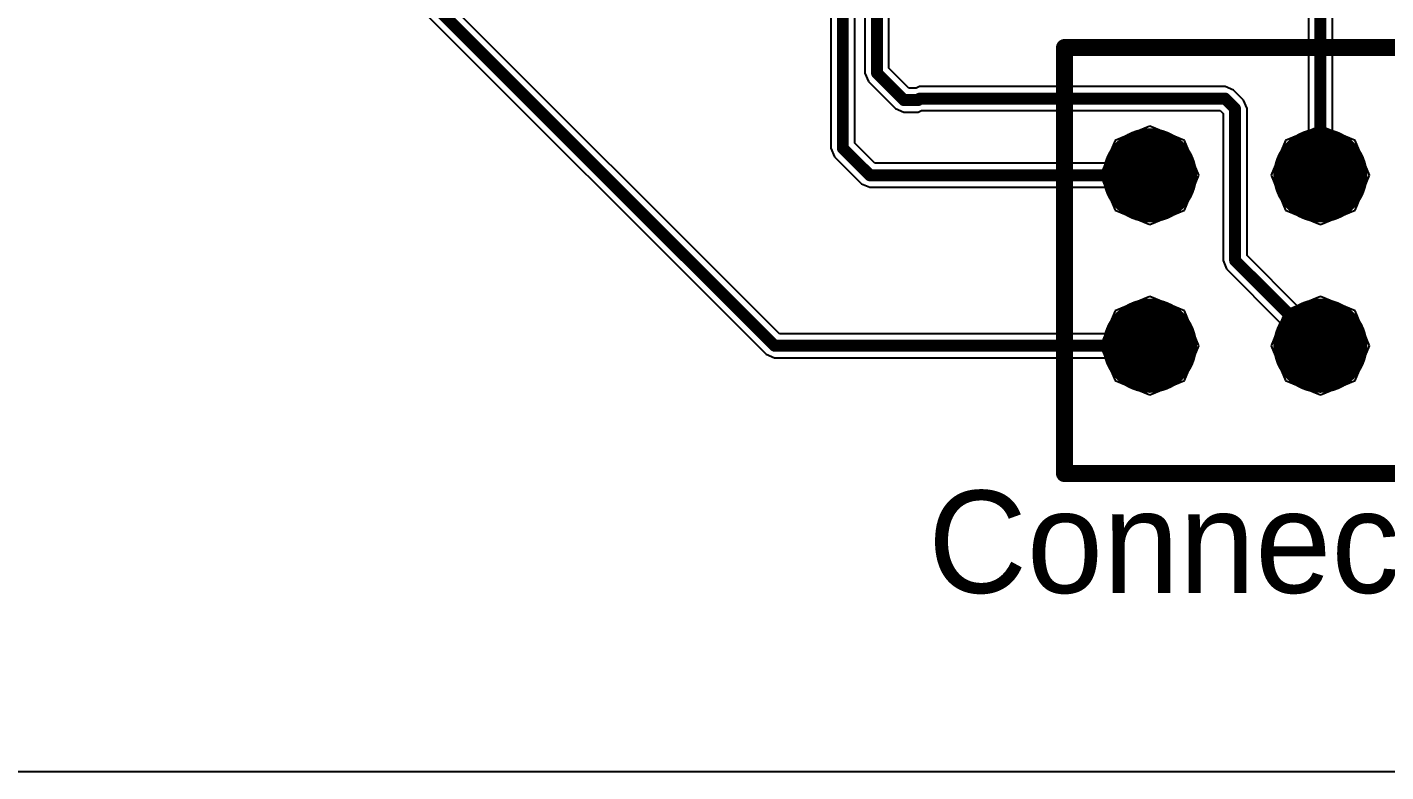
# Model space of a CAD drawing. Header units: millimetres. Extents: x 67 to 176, y 11 to 117.
# Drawn here: x 103.55 to 123.78, y 11.3 to 22.4 of the extents above; entities that cross this region are included whole.
import ezdxf

# ---------------------------------------------------------------- set-up
doc = ezdxf.new("R2010")
doc.units = ezdxf.units.MM
for name, color, linetype in [('BottomLayer', 5, 'Continuous'), ('BottomSolder', 6, 'Continuous'), ('MultiLayer', 9, 'Continuous'), ('PadHoleLayer', 156, 'Continuous'), ('TopLayer', 1, 'Continuous'), ('TopOverlay', 2, 'Continuous'), ('TopSolder', 216, 'Continuous')]:
    doc.layers.add(name, color=color, linetype=linetype)

# ---------------------------------------------------------------- blocks, each defined once
blk = doc.blocks.new('C_________14')
at = {"layer": 'BottomLayer', "const_width": 0.6}
for points in [[(2.24, 0, 1), (2.84, 0, 1)], [(-0.3, -2.54, 1), (0.3, -2.54, 1)], [(2.24, -2.54, 1), (2.84, -2.54, 1)], [(-0.3, -5.08, 1), (0.3, -5.08, 1)], [(2.24, -5.08, 1), (2.84, -5.08, 1)], [(-0.3, -7.62, 1), (0.3, -7.62, 1)], [(2.24, -7.62, 1), (2.84, -7.62, 1)]]:
    blk.add_lwpolyline(points, format="xyb", close=True, dxfattribs=at)
at = {"layer": 'BottomLayer'}
blk.add_solid([(-0.6, -0.6), (0.6, -0.6), (-0.6, 0.6), (0.6, 0.6)], dxfattribs=at)
at = {"layer": 'BottomSolder', "const_width": 0.702}
for points in [[(2.189, 0, 1), (2.891, 0, 1)], [(-0.351, -2.54, 1), (0.351, -2.54, 1)], [(2.189, -2.54, 1), (2.891, -2.54, 1)], [(-0.351, -5.08, 1), (0.351, -5.08, 1)], [(2.189, -5.08, 1), (2.891, -5.08, 1)], [(-0.351, -7.62, 1), (0.351, -7.62, 1)], [(2.189, -7.62, 1), (2.891, -7.62, 1)]]:
    blk.add_lwpolyline(points, format="xyb", close=True, dxfattribs=at)
at = {"layer": 'BottomSolder'}
blk.add_solid([(-0.702, -0.702), (0.702, -0.702), (-0.702, 0.702), (0.702, 0.702)], dxfattribs=at)
at = {"layer": 'MultiLayer', "const_width": 0.6}
for points in [[(2.24, 0, 1), (2.84, 0, 1)], [(-0.3, -2.54, 1), (0.3, -2.54, 1)], [(2.24, -2.54, 1), (2.84, -2.54, 1)], [(-0.3, -5.08, 1), (0.3, -5.08, 1)], [(2.24, -5.08, 1), (2.84, -5.08, 1)], [(-0.3, -7.62, 1), (0.3, -7.62, 1)], [(2.24, -7.62, 1), (2.84, -7.62, 1)]]:
    blk.add_lwpolyline(points, format="xyb", close=True, dxfattribs=at)
at = {"layer": 'MultiLayer'}
blk.add_solid([(-0.6, -0.6), (0.6, -0.6), (-0.6, 0.6), (0.6, 0.6)], dxfattribs=at)
at = {"layer": 'PadHoleLayer', "const_width": 0.3}
for points in [[(-0.15, 0, 1), (0.15, 0, 1)], [(2.39, 0, 1), (2.69, 0, 1)], [(-0.15, -2.54, 1), (0.15, -2.54, 1)], [(2.39, -2.54, 1), (2.69, -2.54, 1)], [(-0.15, -5.08, 1), (0.15, -5.08, 1)], [(2.39, -5.08, 1), (2.69, -5.08, 1)], [(-0.15, -7.62, 1), (0.15, -7.62, 1)], [(2.39, -7.62, 1), (2.69, -7.62, 1)]]:
    blk.add_lwpolyline(points, format="xyb", close=True, dxfattribs=at)
at = {"layer": 'TopLayer', "const_width": 0.6}
for points in [[(2.24, 0, 1), (2.84, 0, 1)], [(-0.3, -2.54, 1), (0.3, -2.54, 1)], [(2.24, -2.54, 1), (2.84, -2.54, 1)], [(-0.3, -5.08, 1), (0.3, -5.08, 1)], [(2.24, -5.08, 1), (2.84, -5.08, 1)], [(-0.3, -7.62, 1), (0.3, -7.62, 1)], [(2.24, -7.62, 1), (2.84, -7.62, 1)]]:
    blk.add_lwpolyline(points, format="xyb", close=True, dxfattribs=at)
at = {"layer": 'TopLayer'}
blk.add_solid([(-0.6, -0.6), (0.6, -0.6), (-0.6, 0.6), (0.6, 0.6)], dxfattribs=at)
at = {"layer": 'TopOverlay', "const_width": 0.254}
for points in [[(-1.905, 1.016), (-1.778, 1.143)], [(4.445, 1.143), (-1.778, 1.143)], [(4.445, -8.89), (4.445, 1.143)], [(-1.905, -8.89), (-1.905, 1.016)], [(4.445, -8.89), (-1.905, -8.89)]]:
    blk.add_lwpolyline(points, dxfattribs=at)
at = {"layer": 'TopOverlay', "const_width": 0.127}
for points in [[(-1.841, 1.143, 1), (-1.714, 1.143, 1)], [(-1.841, 1.143, 1), (-1.714, 1.143, 1)], [(4.381, 1.143, 1), (4.508, 1.143, 1)], [(4.381, 1.143, 1), (4.508, 1.143, 1)], [(-1.968, 1.016, 1), (-1.841, 1.016, 1)], [(-1.968, 1.016, 1), (-1.841, 1.016, 1)], [(-1.968, -8.89, 1), (-1.841, -8.89, 1)], [(-1.968, -8.89, 1), (-1.841, -8.89, 1)], [(4.381, -8.89, 1), (4.508, -8.89, 1)], [(4.381, -8.89, 1), (4.508, -8.89, 1)]]:
    blk.add_lwpolyline(points, format="xyb", close=True, dxfattribs=at)
at = {"layer": 'TopSolder', "const_width": 0.702}
for points in [[(2.189, 0, 1), (2.891, 0, 1)], [(-0.351, -2.54, 1), (0.351, -2.54, 1)], [(2.189, -2.54, 1), (2.891, -2.54, 1)], [(-0.351, -5.08, 1), (0.351, -5.08, 1)], [(2.189, -5.08, 1), (2.891, -5.08, 1)], [(-0.351, -7.62, 1), (0.351, -7.62, 1)], [(2.189, -7.62, 1), (2.891, -7.62, 1)]]:
    blk.add_lwpolyline(points, format="xyb", close=True, dxfattribs=at)
at = {"layer": 'TopSolder'}
blk.add_solid([(-0.702, -0.702), (0.702, -0.702), (-0.702, 0.702), (0.702, 0.702)], dxfattribs=at)

msp = doc.modelspace()

# ---------------------------------------------------------------- linework, layer by layer
at = {"layer": 'BottomLayer'}
for p, q in [((120.269, 20.925), (119.751, 20.711)), ((120.787, 20.711), (120.269, 20.925)), ((122.809, 20.925), (122.291, 20.711)), ((123.327, 20.711), (122.809, 20.925)), ((119.751, 20.711), (119.537, 20.193)), ((121.001, 20.193), (120.787, 20.711)), ((122.291, 20.711), (122.077, 20.193)), ((123.541, 20.193), (123.327, 20.711)), ((119.537, 20.193), (119.751, 19.675)), ((120.787, 19.675), (121.001, 20.193)), ((122.077, 20.193), (122.291, 19.675)), ((123.327, 19.675), (123.541, 20.193)), ((119.751, 19.675), (120.269, 19.461)), ((120.269, 19.461), (120.787, 19.675)), ((122.291, 19.675), (122.809, 19.461)), ((122.809, 19.461), (123.327, 19.675)), ((120.269, 18.385), (119.751, 18.171)), ((120.787, 18.171), (120.269, 18.385)), ((122.809, 18.385), (122.291, 18.171)), ((123.327, 18.171), (122.809, 18.385)), ((119.751, 18.171), (119.537, 17.653)), ((121.001, 17.653), (120.787, 18.171)), ((122.291, 18.171), (122.077, 17.653)), ((123.541, 17.653), (123.327, 18.171)), ((119.537, 17.653), (119.751, 17.135)), ((120.787, 17.135), (121.001, 17.653)), ((122.077, 17.653), (122.291, 17.135)), ((123.327, 17.135), (123.541, 17.653)), ((119.751, 17.135), (120.269, 16.921)), ((120.269, 16.921), (120.787, 17.135)), ((122.291, 17.135), (122.809, 16.921)), ((122.809, 16.921), (123.327, 17.135)), ((176.149, 11.303), (67.437, 11.303))]:
    msp.add_line(p, q, dxfattribs=at)
at = {"layer": 'TopLayer'}
for p, q in [((115.876, 20.67), (115.876, 29.972)), ((116.026, 29.972), (116.026, 21.717)), ((115.518, 29.898), (115.518, 20.596)), ((116.384, 21.791), (116.384, 29.898)), ((122.988, 20.851), (122.988, 29.544)), ((122.63, 29.47), (122.63, 20.851)), ((114.755, 17.832), (108.764, 23.823)), ((108.459, 23.623), (114.555, 17.527)), ((116.026, 21.717), (116.079, 21.591)), ((116.682, 21.493), (116.384, 21.791)), ((116.079, 21.591), (116.481, 21.188)), ((116.787, 21.493), (116.682, 21.493)), ((116.84, 21.515), (116.787, 21.493)), ((121.39, 21.515), (116.84, 21.515)), ((121.517, 21.462), (121.39, 21.515)), ((121.665, 21.314), (121.517, 21.462)), ((121.718, 21.187), (121.665, 21.314)), ((116.481, 21.188), (116.608, 21.136)), ((116.608, 21.136), (116.818, 21.136)), ((116.818, 21.136), (116.871, 21.157)), ((116.871, 21.157), (121.316, 21.157)), ((121.316, 21.157), (121.36, 21.113)), ((121.36, 21.113), (121.36, 18.923)), ((121.718, 18.997), (121.718, 21.187)), ((120.269, 20.925), (119.751, 20.711)), ((120.787, 20.711), (120.269, 20.925)), ((122.63, 20.851), (122.291, 20.711)), ((123.327, 20.711), (122.988, 20.851)), ((116.174, 20.372), (115.876, 20.67)), ((119.751, 20.711), (119.611, 20.372)), ((121.001, 20.193), (120.787, 20.711)), ((122.291, 20.711), (122.077, 20.193)), ((123.541, 20.193), (123.327, 20.711)), ((115.518, 20.596), (115.571, 20.469)), ((115.571, 20.469), (115.973, 20.067)), ((119.611, 20.372), (116.174, 20.372)), ((115.973, 20.067), (116.1, 20.014)), ((120.787, 19.675), (121.001, 20.193)), ((122.077, 20.193), (122.291, 19.675)), ((123.327, 19.675), (123.541, 20.193)), ((116.1, 20.014), (119.611, 20.014)), ((119.611, 20.014), (119.751, 19.675)), ((119.751, 19.675), (120.269, 19.461)), ((120.269, 19.461), (120.787, 19.675)), ((122.291, 19.675), (122.809, 19.461)), ((122.809, 19.461), (123.327, 19.675)), ((121.36, 18.923), (121.413, 18.797)), ((122.47, 18.245), (121.718, 18.997)), ((121.413, 18.797), (122.217, 17.992)), ((120.269, 18.385), (119.751, 18.171)), ((120.787, 18.171), (120.269, 18.385)), ((122.809, 18.385), (122.47, 18.245)), ((123.327, 18.171), (122.809, 18.385)), ((119.751, 18.171), (119.611, 17.832)), ((121.001, 17.653), (120.787, 18.171)), ((123.541, 17.653), (123.327, 18.171)), ((119.611, 17.832), (114.755, 17.832)), ((122.217, 17.992), (122.077, 17.653)), ((120.787, 17.135), (121.001, 17.653)), ((122.077, 17.653), (122.291, 17.135)), ((123.327, 17.135), (123.541, 17.653)), ((114.555, 17.527), (114.681, 17.474)), ((114.681, 17.474), (119.611, 17.474)), ((119.611, 17.474), (119.751, 17.135)), ((119.751, 17.135), (120.269, 16.921)), ((120.269, 16.921), (120.787, 17.135)), ((122.291, 17.135), (122.809, 16.921)), ((122.809, 16.921), (123.327, 17.135)), ((175.768, 11.303), (67.4, 11.303))]:
    msp.add_line(p, q, dxfattribs=at)
at = {"layer": 'TopLayer', "const_width": 0.178}
for points in [[(115.697, 20.596), (115.697, 29.972)], [(116.205, 21.717), (116.205, 29.972)], [(122.809, 20.193), (122.809, 29.544)], [(108.585, 23.749), (114.681, 17.653)], [(116.205, 21.717), (116.608, 21.314)], [(116.608, 21.314), (116.818, 21.314)], [(116.818, 21.314), (116.84, 21.336)], [(116.84, 21.336), (121.39, 21.336)], [(121.39, 21.336), (121.539, 21.187)], [(121.539, 18.923), (121.539, 21.187)], [(115.697, 20.596), (116.1, 20.193)], [(116.1, 20.193), (120.269, 20.193)], [(121.539, 18.923), (122.809, 17.653)], [(114.681, 17.653), (120.269, 17.653)]]:
    msp.add_lwpolyline(points, dxfattribs=at)
at = {"layer": 'TopLayer', "const_width": 0.0889}
for points in [[(116.161, 21.717, 1), (116.249, 21.717, 1)], [(116.161, 21.717, 1), (116.249, 21.717, 1)], [(116.563, 21.314, 1), (116.652, 21.314, 1)], [(116.563, 21.314, 1), (116.652, 21.314, 1)], [(116.774, 21.314, 1), (116.863, 21.314, 1)], [(116.774, 21.314, 1), (116.863, 21.314, 1)], [(116.796, 21.336, 1), (116.884, 21.336, 1)], [(116.796, 21.336, 1), (116.884, 21.336, 1)], [(121.346, 21.336, 1), (121.435, 21.336, 1)], [(121.346, 21.336, 1), (121.435, 21.336, 1)], [(121.495, 21.187, 1), (121.583, 21.187, 1)], [(121.495, 21.187, 1), (121.583, 21.187, 1)], [(115.653, 20.596, 1), (115.741, 20.596, 1)], [(115.653, 20.596, 1), (115.741, 20.596, 1)], [(116.055, 20.193, 1), (116.144, 20.193, 1)], [(116.055, 20.193, 1), (116.144, 20.193, 1)], [(120.225, 20.193, 1), (120.313, 20.193, 1)], [(122.765, 20.193, 1), (122.853, 20.193, 1)], [(121.495, 18.923, 1), (121.583, 18.923, 1)], [(121.495, 18.923, 1), (121.583, 18.923, 1)], [(114.637, 17.653, 1), (114.725, 17.653, 1)], [(114.637, 17.653, 1), (114.725, 17.653, 1)], [(120.225, 17.653, 1), (120.313, 17.653, 1)], [(122.765, 17.653, 1), (122.853, 17.653, 1)]]:
    msp.add_lwpolyline(points, format="xyb", close=True, dxfattribs=at)

# ---------------------------------------------------------------- block references
at = {"rotation": 270}
msp.add_blockref('C_________14', (127.889, 20.193), dxfattribs=at)

# ---------------------------------------------------------------- texts
at = {"layer": 'TopOverlay'}
msp.add_text('Connector4', height=1.524, dxfattribs=at).set_placement((116.967, 13.97))

doc.saveas('drawing.dxf')
